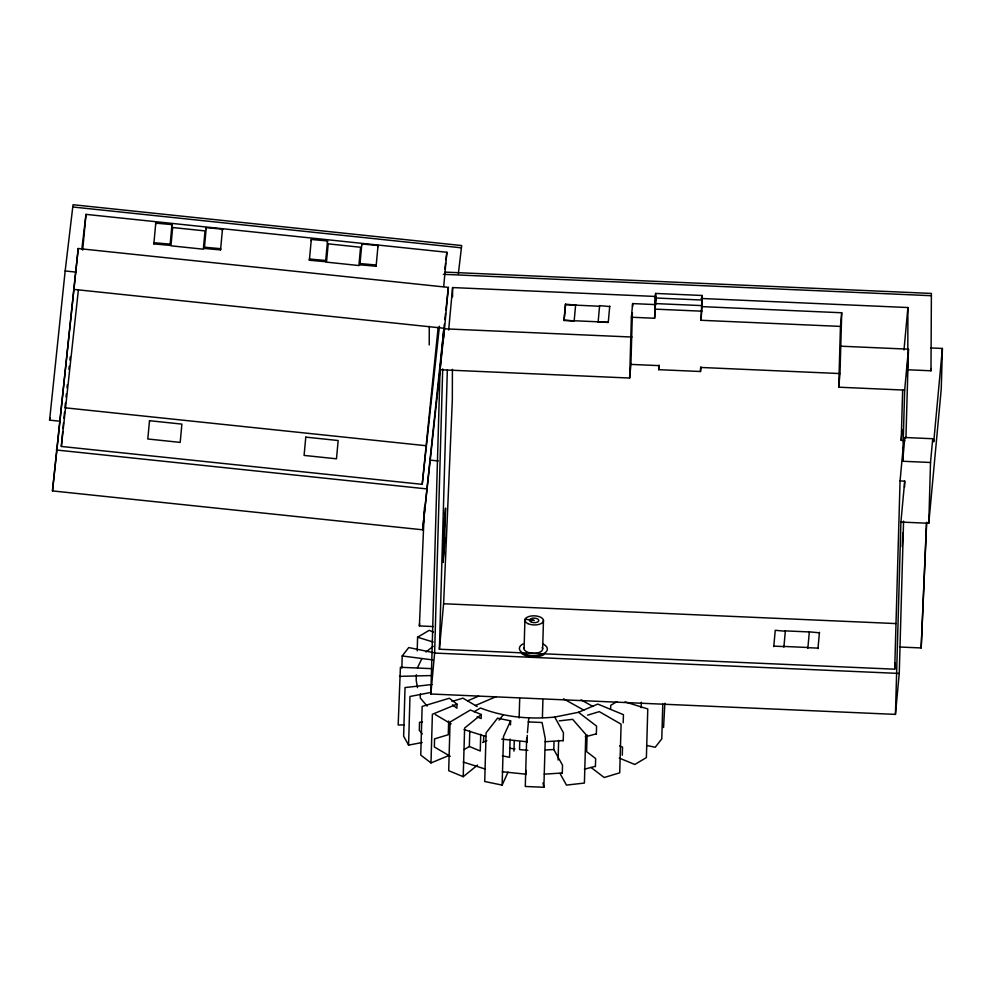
<?xml version="1.0" encoding="UTF-8"?>
<svg xmlns="http://www.w3.org/2000/svg" width="992" height="992" viewBox="0 0 992 992"><rect width="100%" height="100%" fill="white"/><g stroke="black" fill="none" stroke-linecap="round" stroke-linejoin="round"><path stroke-width="1.49" d="M429.226 344.943L429.276 326.356M452.402 369.322L452.327 400.173L443.61 603.744L439.394 649.227L894.71 669.191L895.28 663.127M452.575 296.819L452.6 287.568L656.332 296.496M907.196 375.918L907.792 359.141M907.816 350.04L907.916 307.532L701.096 298.468M907.767 369.768L930.992 370.785L931.389 293.434L445.048 272.106M431.458 668.645L400.408 667.281L398.176 725.016L404.128 724.867M401.847 668.112L402.194 655.96L408.741 647.553L433.405 652.637M422.158 742.512L408.58 745.116L409.969 696.471L431.074 692.416M416.342 674.746L416.181 680.152L417.483 687.592M417.21 650.888L417.595 637.211L429.201 630.329L433.442 632.09M420.36 693.916L420.236 697.959L427.13 706.118M903.576 521.135L899.248 673.444L895.441 714.389L430.838 694.003L440.051 369.718L443.846 328.786L632.003 337.044M448.781 755.582L430.999 762.922L432.376 714.277L457.002 704.122L456.89 708.176L452.501 704.816M430.838 694.003L434.632 653.071L442.705 368.937M443.585 338.049L443.846 328.786M439.394 649.227L447.33 370.066M443.263 553.486L444.094 523.875L445.569 508.053L444.466 546.691L442.99 562.514L444.714 537.85M448.669 721.035L448.285 734.725L434.57 738.854L434.347 746.964L450.244 756.313M463.227 776.699L464.616 728.054L481.294 714.513L470.382 710.012L450.07 722.052L448.694 770.685L463.227 776.699L477.524 765.092M464.231 749.53L469.352 746.492L469.786 731.054M480.723 734.278L480.252 750.994L469.352 746.492M481.294 714.513L481.17 718.568L477.09 716.881M483.575 741.681L483.749 735.605M502.126 785.094L503.514 736.448L510.607 720.849L497.55 718.158L486.092 732.865L484.716 781.51L502.126 785.094L508.04 772.098M510.086 739.09L509.578 757.33L502.312 755.842M510.496 724.904L510.607 720.849M513.955 751.155L514.253 740.516M519.138 717.997L519.696 698.48M519.746 741.966L519.535 749.568L527.856 750.361M524.086 648.805L524.892 620.422M526.678 737.825L525.289 786.47L543.876 787.276L545.265 738.643L542.091 722.511L528.153 721.903M526.144 774.516L526.256 770.474M527.062 742.09L527.26 735.332M542.661 648.718L543.467 620.347M542.413 717.514L542.922 699.496M575.645 304.631L574.17 320.949L564.039 320.503L565.527 304.184L575.633 305.114M564.039 320.503L565.527 304.184M562.29 773.314L562.526 765.204L553.796 749.493L554.02 741.892M558.087 760.046L558.645 740.367M574.17 320.949L564.051 320.019M563.208 740.888L563.444 732.778L554.726 717.067C529.728 719.535 504.023 717.204 480.512 707.99L474.114 711.785M598.139 321.941L608.27 322.388L598.139 321.941L599.627 305.623L609.733 306.553M587.09 734.911L586.607 751.638L595.646 758.545L595.423 766.655M596.341 734.229L596.576 726.119L578.497 712.293L554.726 717.067M610.601 709.367L610.725 705.324L616.937 701.629M440.051 369.718L629.647 378.039L631.383 317.229L632.648 303.589L655.7 304.606M629.647 378.039L630.912 364.399L632.388 312.716M632.561 306.627L632.648 303.589M622.282 755.21L622.517 747.1L619.665 745.922M623.212 722.784L623.435 714.674L597.779 704.072L578.497 712.293M641.179 707.656L641.328 702.249M631.383 317.229L654.608 318.258L655.6 293.434L702.063 295.48L701.778 305.61L655.315 303.577L655.6 293.434M654.608 318.258L655.737 299.026L655.315 303.577M700.91 366.953L700.488 371.504L658.676 369.669L658.787 365.614L630.912 364.399M662.78 703.886L661.788 738.854L655.241 747.249L646.536 745.451M664.851 703.229L663.574 727.52M701.828 306.627L841.712 312.765L840.447 326.405L701.071 320.292L702.063 295.48M701.071 320.292L702.2 301.06L701.778 305.61M700.488 371.504L700.612 367.449L839.988 373.562L841.712 312.765M773.76 646.623L775.248 630.304L785.354 631.234M783.891 647.069L785.366 630.751M807.86 648.173L809.336 631.867L819.442 632.797M817.978 648.619L819.454 632.301M840.534 346.183L908.461 349.172L904.667 390.104L838.724 387.202L840.447 326.405M894.71 669.191L900.066 480.922L903.204 447.156M904.704 440.547L901.22 440.386L902.658 389.806M895.441 714.389L900.91 522.065L904.716 481.132L900.066 480.922M930.57 347.944L942.4 348.452L933.745 441.812A110.36 3.026 -87.5 0 0 932.567 440.423L930.521 462.483L902.646 461.255L904.667 390.104M904.53 487.283L904.716 481.132M905.944 437.546L908.461 349.172M900.91 522.065L928.785 523.28L930.521 462.483M942.4 348.452L941.247 388.988L928.785 523.28M433.281 626.56L419.393 625.94L424.477 507.148M902.236 546.604L902.832 532.716M899.558 647.007L921.171 647.95L926.516 522.982M926.664 522.251L921.171 647.95M153.834 243.908L153.934 242.705L170.153 244.156L170.054 245.371L153.834 243.908L155.756 223.15L171.976 224.601L171.864 225.816M155.645 224.353L155.756 223.15M204.34 248.446L204.451 247.231L220.658 248.682L220.559 249.897L204.34 248.446L206.262 227.676L222.481 229.127L222.369 230.342M206.15 228.892L206.262 227.676M309.38 260.251L309.492 259.036L325.711 260.499L325.599 261.702L309.38 260.251L311.302 239.481L327.521 240.932L327.422 242.147M311.203 240.696L311.302 239.481M359.898 264.777L359.997 263.574L376.216 265.025L376.117 266.24L359.898 264.777L361.82 244.007L378.039 245.47L377.927 246.673M361.708 245.222L361.82 244.007M60.351 421.265L49.6 420.137L49.811 417.855M49.6 420.137L65.162 270.965L73.036 204.724L461.677 245.545L458.366 273.718M52.477 490.916L78.219 248.521L448.359 287.395L444.565 328.327L422.617 529.802L52.477 490.916L78.219 248.521M439.444 326.244L422.22 484.356L61.33 446.45L62.719 431.582M62.992 428.606L63.538 422.654M63.959 418.19L64.505 412.25M82.683 250.058L85.994 214.371L446.884 252.278L443.709 286.477M170.054 245.371L171.976 224.601M220.559 249.897L222.481 229.127M325.599 261.702L327.521 240.932M376.117 266.24L378.039 245.47M422.22 484.356L438.166 327.248M422.617 529.802L444.354 324.186M419.393 625.94L419.604 623.67M448.669 330.014L452.6 287.568M443.846 532.704L445.309 516.882M527.422 732.654L528.786 717.935M608.27 322.388L609.745 306.069M658.676 369.669L659.097 365.118M838.724 387.202L839.988 373.562M903.985 349.99L907.916 307.532M901.22 440.386L902.212 429.648M903.625 442.544L903.91 439.481M902.646 461.255L904.692 439.196A110.36 3.026 -87.5 0 1 905.56 438.067M930.992 370.785L931.215 368.516M65.398 403.174L64.926 407.786L425.804 445.693M66.042 397.023L66.365 393.936M67.01 387.785L67.332 384.71M68.932 369.334L69.254 366.259M69.899 360.096L70.221 357.021M61.33 446.45L78.393 289.875M444.85 319.585L445.52 313.46M445.854 310.397L448.359 287.395M81.79 249.5L85.994 214.371M444.875 269.092L445.606 262.979M445.966 259.916L446.884 252.278M417.471 667.765L421.848 658.638M499.088 720.093L503.217 714.798M426.014 652.004L433.256 646.276M467.517 700.86L478.615 696.136M475.404 705.498L496.322 696.582M482.62 742.462L486.799 740.677M595.994 733.956L585.292 736.783M595.064 766.394L584.362 769.222M451.943 701.468L462.917 698.157L477.177 706.54M587.648 715.158L599.304 711.636L621.104 724.185L619.715 772.818L604.19 777.505L591.046 767.448M563.047 740.578L545.203 741.718M562.117 773.004L544.286 774.144M431.929 684.517L405.021 687.568L403.645 736.213L408.58 745.116M422.431 721.953L419.542 722.288L419.318 730.397L422.27 733.882M559.203 720.862L572.657 719.336L585.776 734.415L584.4 783.06L566.457 785.094L559.984 773.4M553.796 749.493L545.501 750.002M399.565 676.37L432.301 675.527M527.087 741.78L501.778 739.139M526.169 774.206L502.336 771.764M443.3 274.313L931.178 295.703M655.179 297.984L701.642 300.018M565.514 304.68L599.602 306.243M655.452 309.157L701.914 311.19M574.182 320.751L598.151 321.805M905.274 437.522L933.15 438.749M443.61 603.744L895.85 623.571M785.354 630.887L809.336 631.941M529.53 620.186L534.18 620.384L525.078 619.244M783.916 646.437L807.885 647.491M773.772 646.139L783.903 646.573M807.872 647.689L817.991 648.136M434.632 653.071L899.248 673.444M72.825 206.993L461.466 247.826M65.162 270.965L76.272 272.13M74.425 289.453L444.565 328.327M430.565 460.152L438.253 460.958M56.271 449.984L426.411 488.87M402.194 655.96L432.772 659.928M509.553 748.216L515.009 748.96M417.595 637.211L433.182 642.047M625.096 701.914L647.776 708.945L646.387 757.59L634.781 764.472L619.231 758.049M464.132 729.616L485.782 736.486M463.202 762.042L484.865 768.924M581.089 699.856L592.918 706.478M563.543 698.814L583.817 710.148M435.265 714.538L451.162 723.887M457.002 704.122L449.314 698.244L422.146 706.44L420.757 755.086L430.999 762.922M543.008 782.886L543.876 787.276M542.215 647.54A9.3 4.563 1.6 0 1 533.87 653.331A9.3 4.563 1.6 0 1 524.272 647.615M542.723 643.858A14 6.857 1.6 0 1 543.777 653.567L541 654.67A14 6.857 1.6 0 1 524.024 653.666L521.643 652.252A14 6.857 1.6 0 1 522.97 643.944M543.74 654.782A14 6.857 1.6 0 1 521.606 653.468M149.507 420.707L147.808 438.997L180.197 442.395L181.883 424.105L149.507 420.707M172.645 227.515L170.946 245.805L203.335 249.203L205.034 230.913L172.645 227.515M305.784 437.125L304.085 455.415L336.474 458.812L338.173 440.522L305.784 437.125M328.203 243.846L326.504 262.136L358.893 265.546L360.58 247.256L328.203 243.846M527.967 623.646A9.3 4.563 1.6 0 0 543.281 621.525A9.3 4.563 1.6 0 0 531.303 615.982A9.3 4.563 1.6 0 0 527.967 623.646M531.675 622.257A4.65 2.282 1.6 0 0 538.83 620.583A4.65 2.282 1.6 0 0 532.034 618.314A4.65 2.282 1.6 0 0 531.675 622.257"/></g></svg>
